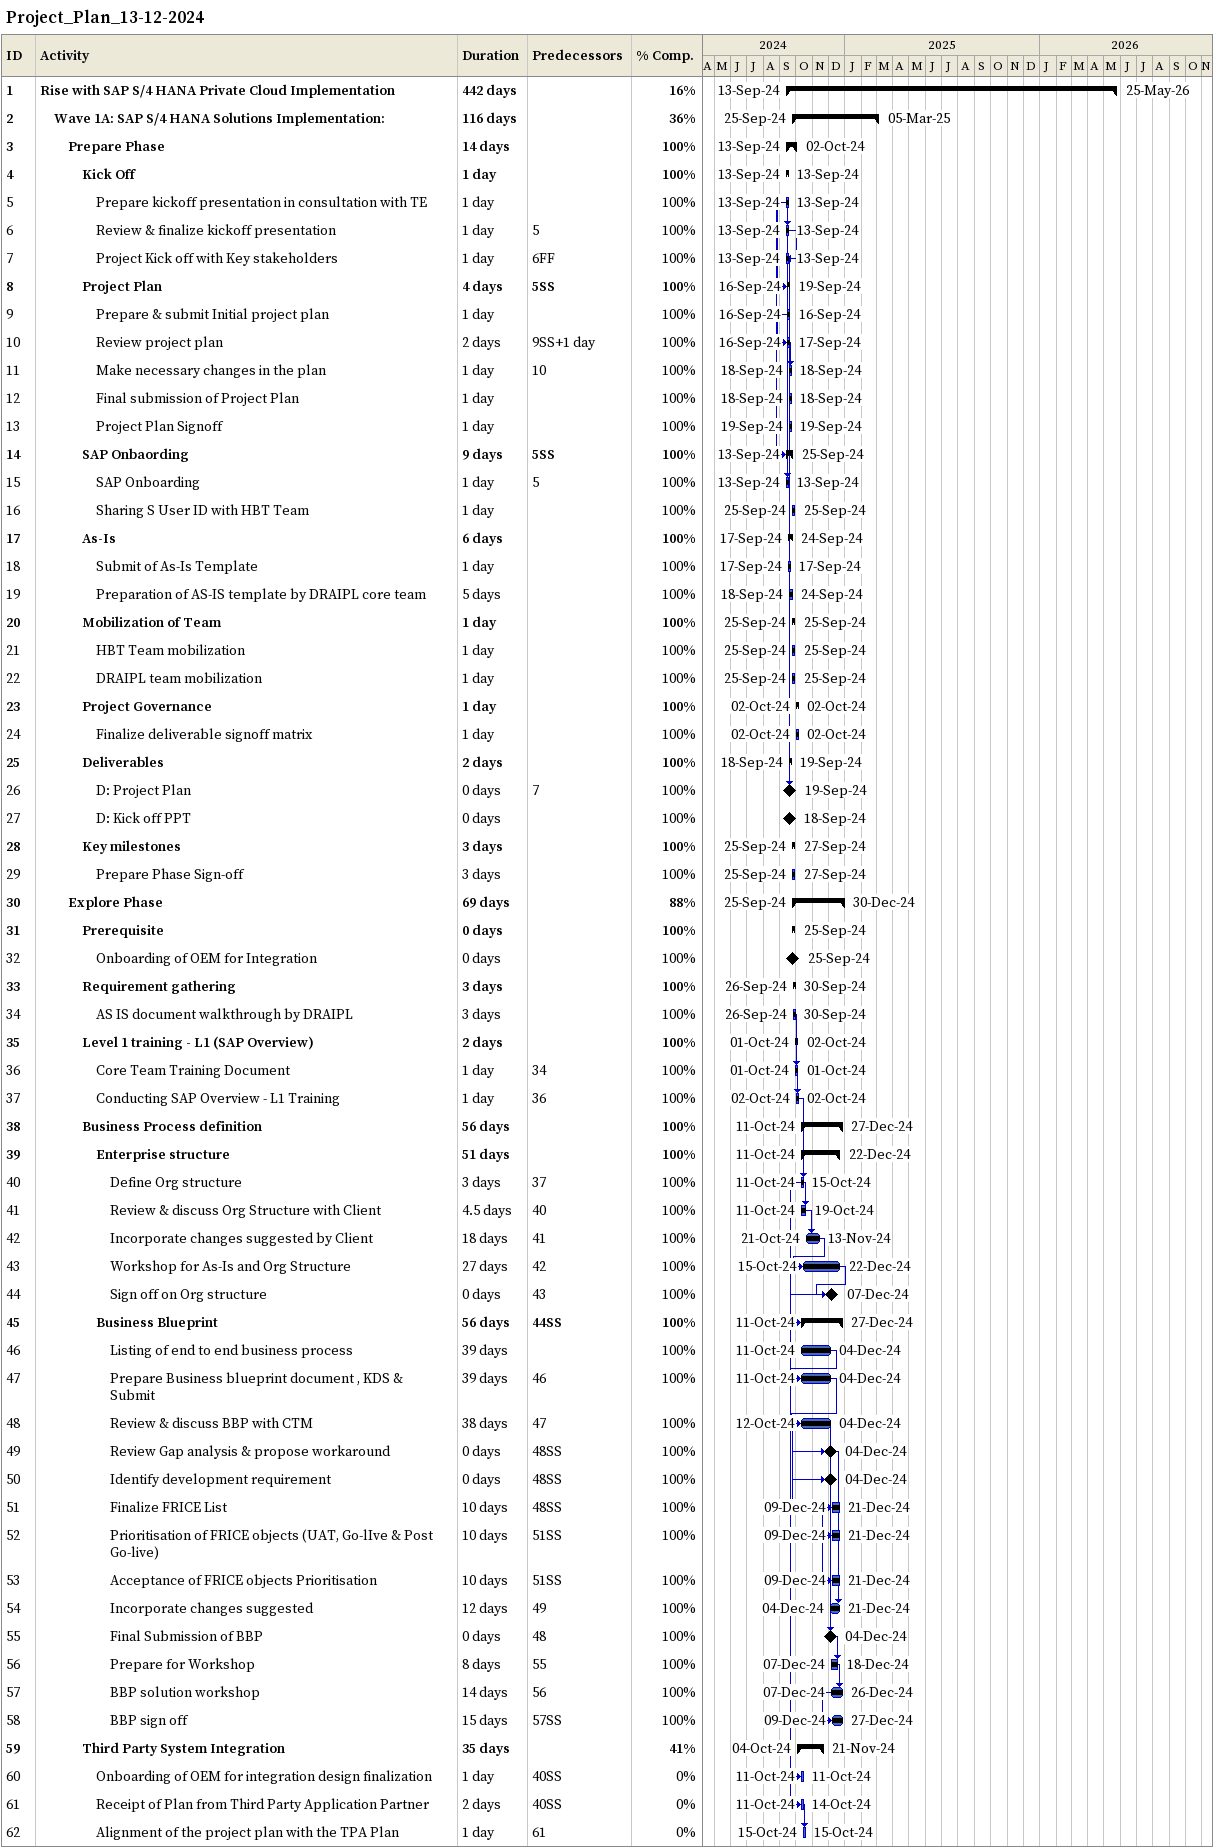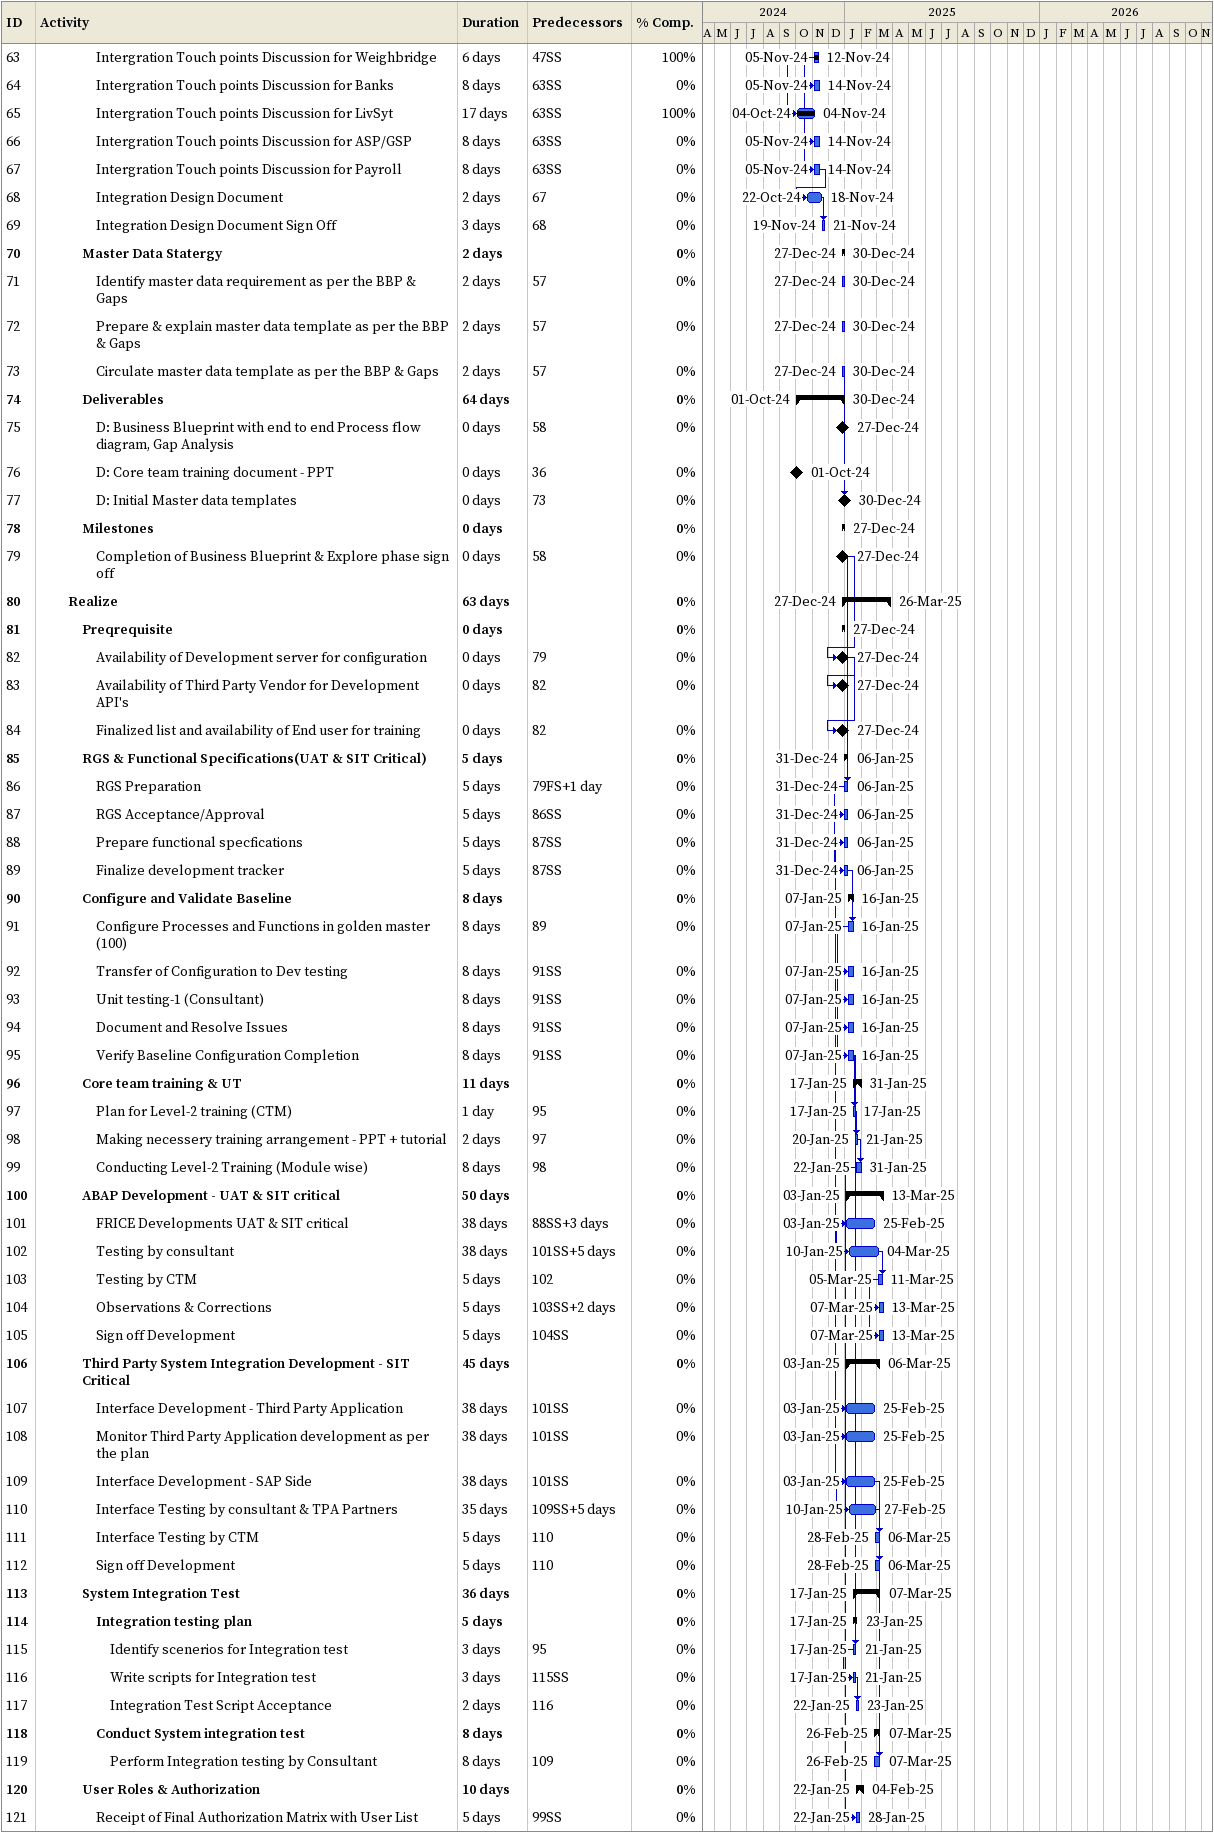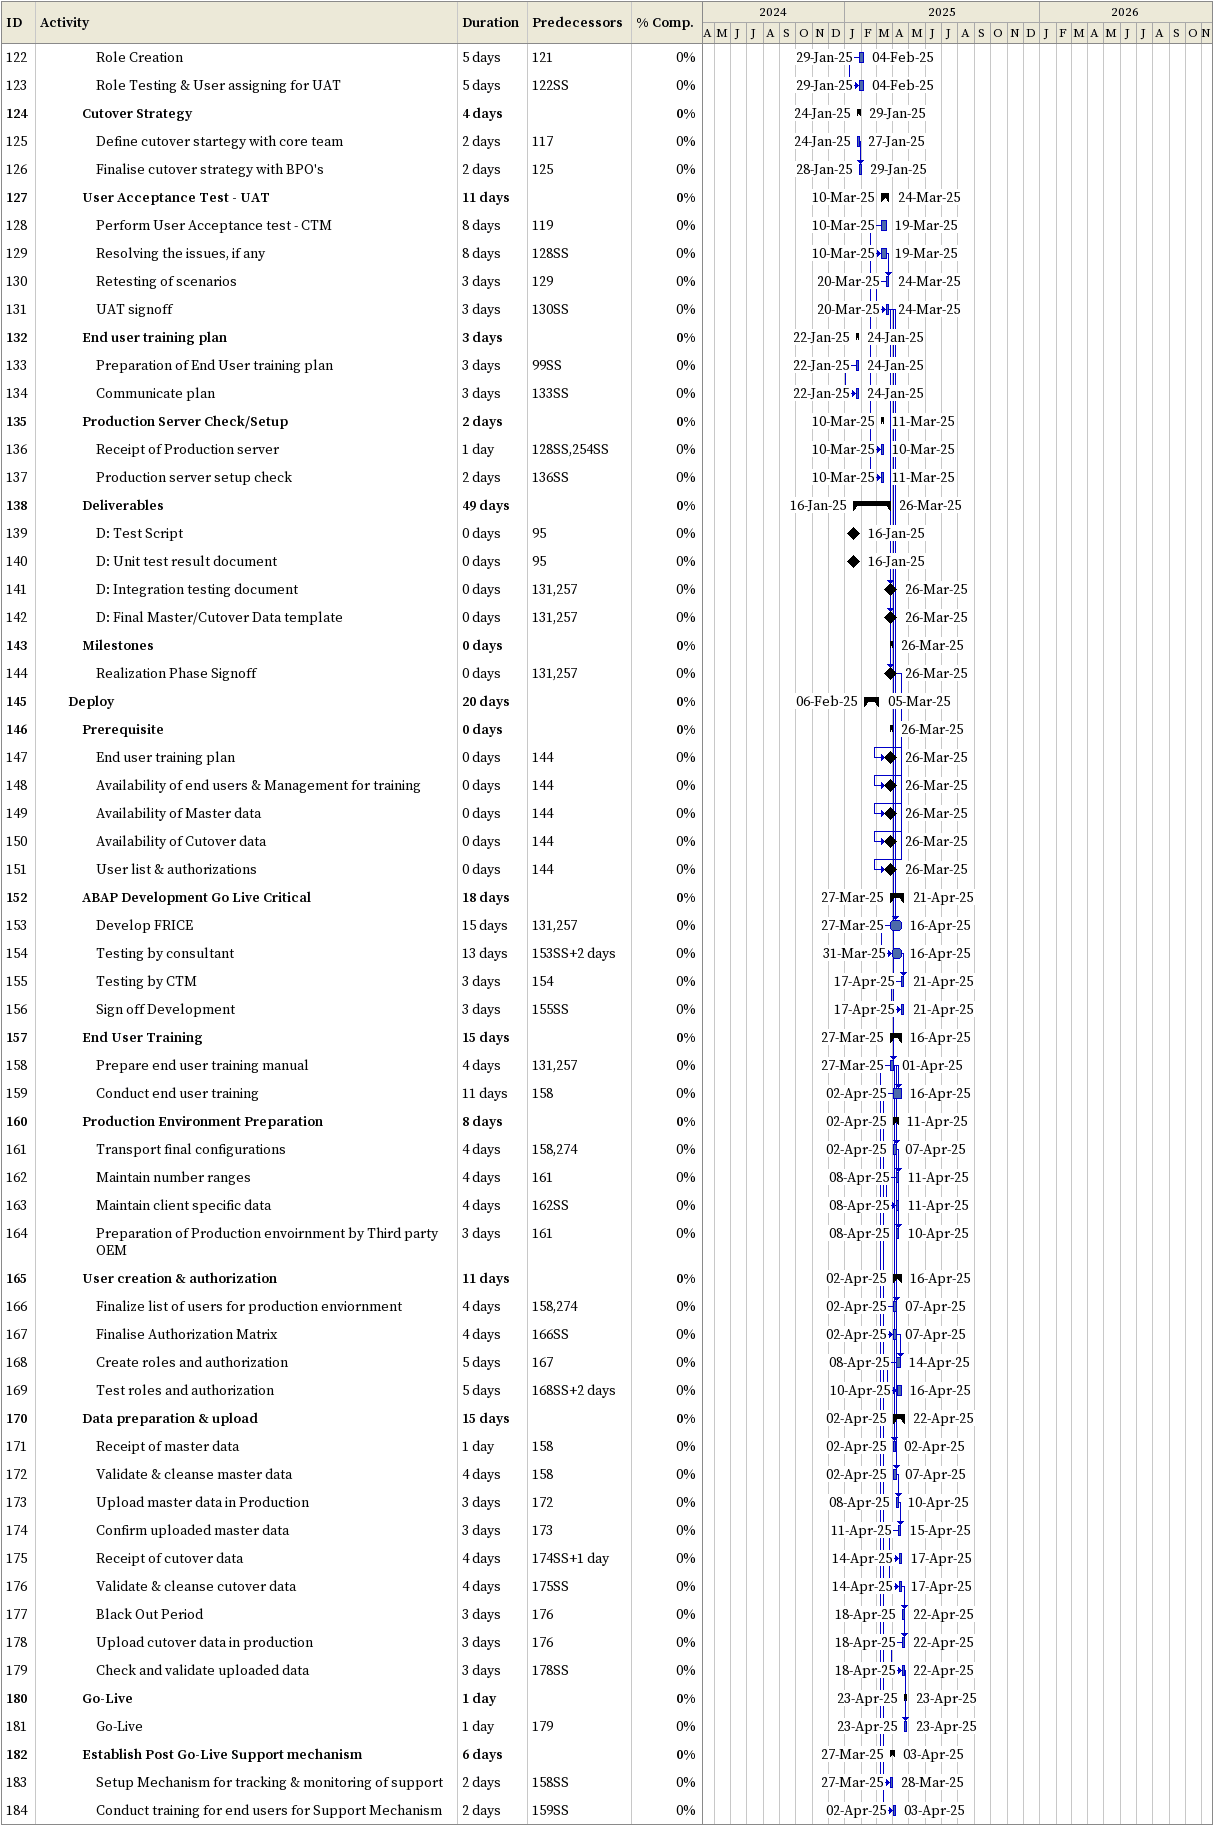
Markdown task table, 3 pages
Project_Plan_13-12-2024

| ID | Level | Task | Duration | Start | Finish | Predecessors | % complete |
|---|---|---|---|---|---|---|---|
| 1 | 1 | **Rise with SAP S/4 HANA Private Cloud Implementation** | 442d | 2024-09-13 | 2026-05-25 |  | 16 |
| 2 | 2 | **Wave 1A: SAP S/4 HANA Solutions Implementation:** | 116d | 2024-09-25 | 2025-03-05 |  | 36 |
| 3 | 3 | **Prepare Phase** | 14d | 2024-09-13 | 2024-10-02 |  | 100 |
| 4 | 4 | **Kick Off** | 1d | 2024-09-13 | 2024-09-13 |  | 100 |
| 5 | 5 | Prepare kickoff presentation in consultation with TE | 1d | 2024-09-13 | 2024-09-13 |  | 100 |
| 6 | 5 | Review & finalize kickoff presentation | 1d | 2024-09-13 | 2024-09-13 | 5 | 100 |
| 7 | 5 | Project Kick off with Key stakeholders | 1d | 2024-09-13 | 2024-09-13 | 6FF | 100 |
| 8 | 4 | **Project Plan** | 4d | 2024-09-16 | 2024-09-19 | 5SS | 100 |
| 9 | 5 | Prepare & submit Initial project plan | 1d | 2024-09-16 | 2024-09-16 |  | 100 |
| 10 | 5 | Review project plan | 2d | 2024-09-16 | 2024-09-17 | 9SS+1d | 100 |
| 11 | 5 | Make necessary changes in the plan | 1d | 2024-09-18 | 2024-09-18 | 10 | 100 |
| 12 | 5 | Final submission of Project Plan | 1d | 2024-09-18 | 2024-09-18 |  | 100 |
| 13 | 5 | Project Plan Signoff | 1d | 2024-09-19 | 2024-09-19 |  | 100 |
| 14 | 4 | **SAP Onbaording** | 9d | 2024-09-13 | 2024-09-25 | 5SS | 100 |
| 15 | 5 | SAP Onboarding | 1d | 2024-09-13 | 2024-09-13 | 5 | 100 |
| 16 | 5 | Sharing S User ID with HBT Team | 1d | 2024-09-25 | 2024-09-25 |  | 100 |
| 17 | 4 | **As-Is** | 6d | 2024-09-17 | 2024-09-24 |  | 100 |
| 18 | 5 | Submit of As-Is Template | 1d | 2024-09-17 | 2024-09-17 |  | 100 |
| 19 | 5 | Preparation of AS-IS template by DRAIPL core team | 5d | 2024-09-18 | 2024-09-24 |  | 100 |
| 20 | 4 | **Mobilization of Team** | 1d | 2024-09-25 | 2024-09-25 |  | 100 |
| 21 | 5 | HBT Team mobilization | 1d | 2024-09-25 | 2024-09-25 |  | 100 |
| 22 | 5 | DRAIPL team mobilization | 1d | 2024-09-25 | 2024-09-25 |  | 100 |
| 23 | 4 | **Project Governance** | 1d | 2024-10-02 | 2024-10-02 |  | 100 |
| 24 | 5 | Finalize deliverable signoff matrix | 1d | 2024-10-02 | 2024-10-02 |  | 100 |
| 25 | 4 | **Deliverables** | 2d | 2024-09-18 | 2024-09-19 |  | 100 |
| 26 | 5 | D: Project Plan | 0d | 2024-09-19 | 2024-09-19 | 7 | 100 |
| 27 | 5 | D: Kick off PPT | 0d | 2024-09-18 | 2024-09-18 |  | 100 |
| 28 | 4 | **Key milestones** | 3d | 2024-09-25 | 2024-09-27 |  | 100 |
| 29 | 5 | Prepare Phase Sign-off | 3d | 2024-09-25 | 2024-09-27 |  | 100 |
| 30 | 3 | **Explore Phase** | 69d | 2024-09-25 | 2024-12-30 |  | 88 |
| 31 | 4 | **Prerequisite** | 0d | 2024-09-25 | 2024-09-25 |  | 100 |
| 32 | 5 | Onboarding of OEM for Integration | 0d | 2024-09-25 | 2024-09-25 |  | 100 |
| 33 | 4 | **Requirement gathering** | 3d | 2024-09-26 | 2024-09-30 |  | 100 |
| 34 | 5 | AS IS document walkthrough by DRAIPL | 3d | 2024-09-26 | 2024-09-30 |  | 100 |
| 35 | 4 | **Level 1 training - L1 (SAP Overview)** | 2d | 2024-10-01 | 2024-10-02 |  | 100 |
| 36 | 5 | Core Team Training Document | 1d | 2024-10-01 | 2024-10-01 | 34 | 100 |
| 37 | 5 | Conducting SAP Overview - L1 Training | 1d | 2024-10-02 | 2024-10-02 | 36 | 100 |
| 38 | 4 | **Business Process definition** | 56d | 2024-10-11 | 2024-12-27 |  | 100 |
| 39 | 5 | **Enterprise structure** | 51d | 2024-10-11 | 2024-12-22 |  | 100 |
| 40 | 6 | Define Org structure | 3d | 2024-10-11 | 2024-10-15 | 37 | 100 |
| 41 | 6 | Review & discuss Org Structure with Client | 4.5d | 2024-10-11 | 2024-10-19 | 40 | 100 |
| 42 | 6 | Incorporate changes suggested by Client | 18d | 2024-10-21 | 2024-11-13 | 41 | 100 |
| 43 | 6 | Workshop for As-Is and Org Structure | 27d | 2024-10-15 | 2024-12-22 | 42 | 100 |
| 44 | 6 | Sign off on Org structure | 0d | 2024-12-07 | 2024-12-07 | 43 | 100 |
| 45 | 5 | **Business Blueprint** | 56d | 2024-10-11 | 2024-12-27 | 44SS | 100 |
| 46 | 6 | Listing of end to end business process | 39d | 2024-10-11 | 2024-12-04 |  | 100 |
| 47 | 6 | Prepare Business blueprint document , KDS & Submit | 39d | 2024-10-11 | 2024-12-04 | 46 | 100 |
| 48 | 6 | Review & discuss BBP with CTM | 38d | 2024-10-12 | 2024-12-04 | 47 | 100 |
| 49 | 6 | Review Gap analysis & propose workaround | 0d | 2024-12-04 | 2024-12-04 | 48SS | 100 |
| 50 | 6 | Identify development requirement | 0d | 2024-12-04 | 2024-12-04 | 48SS | 100 |
| 51 | 6 | Finalize FRICE List | 10d | 2024-12-09 | 2024-12-21 | 48SS | 100 |
| 52 | 6 | Prioritisation of FRICE objects (UAT, Go-lIve & Post Go-live) | 10d | 2024-12-09 | 2024-12-21 | 51SS | 100 |
| 53 | 6 | Acceptance of FRICE objects Prioritisation | 10d | 2024-12-09 | 2024-12-21 | 51SS | 100 |
| 54 | 6 | Incorporate changes suggested | 12d | 2024-12-04 | 2024-12-21 | 49 | 100 |
| 55 | 6 | Final Submission of BBP | 0d | 2024-12-04 | 2024-12-04 | 48 | 100 |
| 56 | 6 | Prepare for Workshop | 8d | 2024-12-07 | 2024-12-18 | 55 | 100 |
| 57 | 6 | BBP solution workshop | 14d | 2024-12-07 | 2024-12-26 | 56 | 100 |
| 58 | 6 | BBP sign off | 15d | 2024-12-09 | 2024-12-27 | 57SS | 100 |
| 59 | 4 | **Third Party System Integration** | 35d | 2024-10-04 | 2024-11-21 |  | 41 |
| 60 | 5 | Onboarding of OEM for integration design finalization | 1d | 2024-10-11 | 2024-10-11 | 40SS | 0 |
| 61 | 5 | Receipt of Plan from Third Party Application Partner | 2d | 2024-10-11 | 2024-10-14 | 40SS | 0 |
| 62 | 5 | Alignment of the project plan with the TPA Plan | 1d | 2024-10-15 | 2024-10-15 | 61 | 0 |
| 63 | 5 | Intergration Touch points Discussion for Weighbridge | 6d | 2024-11-05 | 2024-11-12 | 47SS | 100 |
| 64 | 5 | Intergration Touch points Discussion for Banks | 8d | 2024-11-05 | 2024-11-14 | 63SS | 0 |
| 65 | 5 | Intergration Touch points Discussion for LivSyt | 17d | 2024-10-04 | 2024-11-04 | 63SS | 100 |
| 66 | 5 | Intergration Touch points Discussion for ASP/GSP | 8d | 2024-11-05 | 2024-11-14 | 63SS | 0 |
| 67 | 5 | Intergration Touch points Discussion for Payroll | 8d | 2024-11-05 | 2024-11-14 | 63SS | 0 |
| 68 | 5 | Integration Design Document | 2d | 2024-10-22 | 2024-11-18 | 67 | 0 |
| 69 | 5 | Integration Design Document Sign Off | 3d | 2024-11-19 | 2024-11-21 | 68 | 0 |
| 70 | 4 | **Master Data Statergy** | 2d | 2024-12-27 | 2024-12-30 |  | 0 |
| 71 | 5 | Identify master data requirement as per the BBP & Gaps | 2d | 2024-12-27 | 2024-12-30 | 57 | 0 |
| 72 | 5 | Prepare & explain master data template as per the BBP & Gaps | 2d | 2024-12-27 | 2024-12-30 | 57 | 0 |
| 73 | 5 | Circulate master data template as per the BBP & Gaps | 2d | 2024-12-27 | 2024-12-30 | 57 | 0 |
| 74 | 4 | **Deliverables** | 64d | 2024-10-01 | 2024-12-30 |  | 0 |
| 75 | 5 | D: Business Blueprint with end to end Process flow diagram, Gap Analysis | 0d | 2024-12-27 | 2024-12-27 | 58 | 0 |
| 76 | 5 | D: Core team training document - PPT | 0d | 2024-10-01 | 2024-10-01 | 36 | 0 |
| 77 | 5 | D: Initial Master data templates | 0d | 2024-12-30 | 2024-12-30 | 73 | 0 |
| 78 | 4 | **Milestones** | 0d | 2024-12-27 | 2024-12-27 |  | 0 |
| 79 | 5 | Completion of Business Blueprint & Explore phase sign off | 0d | 2024-12-27 | 2024-12-27 | 58 | 0 |
| 80 | 3 | **Realize** | 63d | 2024-12-27 | 2025-03-26 |  | 0 |
| 81 | 4 | **Preqrequisite** | 0d | 2024-12-27 | 2024-12-27 |  | 0 |
| 82 | 5 | Availability of Development server for configuration | 0d | 2024-12-27 | 2024-12-27 | 79 | 0 |
| 83 | 5 | Availability of Third Party Vendor for Development API's | 0d | 2024-12-27 | 2024-12-27 | 82 | 0 |
| 84 | 5 | Finalized list and availability of End user for training | 0d | 2024-12-27 | 2024-12-27 | 82 | 0 |
| 85 | 4 | **RGS & Functional Specifications(UAT & SIT Critical)** | 5d | 2024-12-31 | 2025-01-06 |  | 0 |
| 86 | 5 | RGS Preparation | 5d | 2024-12-31 | 2025-01-06 | 79FS+1d | 0 |
| 87 | 5 | RGS Acceptance/Approval | 5d | 2024-12-31 | 2025-01-06 | 86SS | 0 |
| 88 | 5 | Prepare functional specfications | 5d | 2024-12-31 | 2025-01-06 | 87SS | 0 |
| 89 | 5 | Finalize development tracker | 5d | 2024-12-31 | 2025-01-06 | 87SS | 0 |
| 90 | 4 | **Configure and Validate Baseline** | 8d | 2025-01-07 | 2025-01-16 |  | 0 |
| 91 | 5 | Configure Processes and Functions in golden master (100) | 8d | 2025-01-07 | 2025-01-16 | 89 | 0 |
| 92 | 5 | Transfer of Configuration to Dev testing | 8d | 2025-01-07 | 2025-01-16 | 91SS | 0 |
| 93 | 5 | Unit testing-1 (Consultant) | 8d | 2025-01-07 | 2025-01-16 | 91SS | 0 |
| 94 | 5 | Document and Resolve Issues | 8d | 2025-01-07 | 2025-01-16 | 91SS | 0 |
| 95 | 5 | Verify Baseline Configuration Completion | 8d | 2025-01-07 | 2025-01-16 | 91SS | 0 |
| 96 | 4 | **Core team training & UT** | 11d | 2025-01-17 | 2025-01-31 |  | 0 |
| 97 | 5 | Plan for Level-2 training (CTM) | 1d | 2025-01-17 | 2025-01-17 | 95 | 0 |
| 98 | 5 | Making necessery training arrangement - PPT + tutorial | 2d | 2025-01-20 | 2025-01-21 | 97 | 0 |
| 99 | 5 | Conducting Level-2 Training (Module wise) | 8d | 2025-01-22 | 2025-01-31 | 98 | 0 |
| 100 | 4 | **ABAP Development - UAT & SIT critical** | 50d | 2025-01-03 | 2025-03-13 |  | 0 |
| 101 | 5 | FRICE Developments UAT & SIT critical | 38d | 2025-01-03 | 2025-02-25 | 88SS+3d | 0 |
| 102 | 5 | Testing by consultant | 38d | 2025-01-10 | 2025-03-04 | 101SS+5d | 0 |
| 103 | 5 | Testing by CTM | 5d | 2025-03-05 | 2025-03-11 | 102 | 0 |
| 104 | 5 | Observations & Corrections | 5d | 2025-03-07 | 2025-03-13 | 103SS+2d | 0 |
| 105 | 5 | Sign off Development | 5d | 2025-03-07 | 2025-03-13 | 104SS | 0 |
| 106 | 4 | **Third Party System Integration Development - SIT Critical** | 45d | 2025-01-03 | 2025-03-06 |  | 0 |
| 107 | 5 | Interface Development - Third Party Application | 38d | 2025-01-03 | 2025-02-25 | 101SS | 0 |
| 108 | 5 | Monitor Third Party Application development as per the plan | 38d | 2025-01-03 | 2025-02-25 | 101SS | 0 |
| 109 | 5 | Interface Development - SAP Side | 38d | 2025-01-03 | 2025-02-25 | 101SS | 0 |
| 110 | 5 | Interface Testing by consultant & TPA Partners | 35d | 2025-01-10 | 2025-02-27 | 109SS+5d | 0 |
| 111 | 5 | Interface Testing by CTM | 5d | 2025-02-28 | 2025-03-06 | 110 | 0 |
| 112 | 5 | Sign off Development | 5d | 2025-02-28 | 2025-03-06 | 110 | 0 |
| 113 | 4 | **System Integration Test** | 36d | 2025-01-17 | 2025-03-07 |  | 0 |
| 114 | 5 | **Integration testing plan** | 5d | 2025-01-17 | 2025-01-23 |  | 0 |
| 115 | 6 | Identify scenerios for Integration test | 3d | 2025-01-17 | 2025-01-21 | 95 | 0 |
| 116 | 6 | Write scripts for Integration test | 3d | 2025-01-17 | 2025-01-21 | 115SS | 0 |
| 117 | 6 | Integration Test Script Acceptance | 2d | 2025-01-22 | 2025-01-23 | 116 | 0 |
| 118 | 5 | **Conduct System integration test** | 8d | 2025-02-26 | 2025-03-07 |  | 0 |
| 119 | 6 | Perform Integration testing by Consultant | 8d | 2025-02-26 | 2025-03-07 | 109 | 0 |
| 120 | 4 | **User Roles & Authorization** | 10d | 2025-01-22 | 2025-02-04 |  | 0 |
| 121 | 5 | Receipt of Final Authorization Matrix with User List | 5d | 2025-01-22 | 2025-01-28 | 99SS | 0 |
| 122 | 5 | Role Creation | 5d | 2025-01-29 | 2025-02-04 | 121 | 0 |
| 123 | 5 | Role Testing & User assigning for UAT | 5d | 2025-01-29 | 2025-02-04 | 122SS | 0 |
| 124 | 4 | **Cutover Strategy** | 4d | 2025-01-24 | 2025-01-29 |  | 0 |
| 125 | 5 | Define cutover startegy with core team | 2d | 2025-01-24 | 2025-01-27 | 117 | 0 |
| 126 | 5 | Finalise cutover strategy with BPO's | 2d | 2025-01-28 | 2025-01-29 | 125 | 0 |
| 127 | 4 | **User Acceptance Test - UAT** | 11d | 2025-03-10 | 2025-03-24 |  | 0 |
| 128 | 5 | Perform User Acceptance test - CTM | 8d | 2025-03-10 | 2025-03-19 | 119 | 0 |
| 129 | 5 | Resolving the issues, if any | 8d | 2025-03-10 | 2025-03-19 | 128SS | 0 |
| 130 | 5 | Retesting of scenarios | 3d | 2025-03-20 | 2025-03-24 | 129 | 0 |
| 131 | 5 | UAT signoff | 3d | 2025-03-20 | 2025-03-24 | 130SS | 0 |
| 132 | 4 | **End user training plan** | 3d | 2025-01-22 | 2025-01-24 |  | 0 |
| 133 | 5 | Preparation of End User training plan | 3d | 2025-01-22 | 2025-01-24 | 99SS | 0 |
| 134 | 5 | Communicate plan | 3d | 2025-01-22 | 2025-01-24 | 133SS | 0 |
| 135 | 4 | **Production Server Check/Setup** | 2d | 2025-03-10 | 2025-03-11 |  | 0 |
| 136 | 5 | Receipt of Production server | 1d | 2025-03-10 | 2025-03-10 | 128SS, 254SS | 0 |
| 137 | 5 | Production server setup check | 2d | 2025-03-10 | 2025-03-11 | 136SS | 0 |
| 138 | 4 | **Deliverables** | 49d | 2025-01-16 | 2025-03-26 |  | 0 |
| 139 | 5 | D: Test Script | 0d | 2025-01-16 | 2025-01-16 | 95 | 0 |
| 140 | 5 | D: Unit test result document | 0d | 2025-01-16 | 2025-01-16 | 95 | 0 |
| 141 | 5 | D: Integration testing document | 0d | 2025-03-26 | 2025-03-26 | 131, 257 | 0 |
| 142 | 5 | D: Final Master/Cutover Data template | 0d | 2025-03-26 | 2025-03-26 | 131, 257 | 0 |
| 143 | 4 | **Milestones** | 0d | 2025-03-26 | 2025-03-26 |  | 0 |
| 144 | 5 | Realization Phase Signoff | 0d | 2025-03-26 | 2025-03-26 | 131, 257 | 0 |
| 145 | 3 | **Deploy** | 20d | 2025-02-06 | 2025-03-05 |  | 0 |
| 146 | 4 | **Prerequisite** | 0d | 2025-03-26 | 2025-03-26 |  | 0 |
| 147 | 5 | End user training plan | 0d | 2025-03-26 | 2025-03-26 | 144 | 0 |
| 148 | 5 | Availability of end users & Management for training | 0d | 2025-03-26 | 2025-03-26 | 144 | 0 |
| 149 | 5 | Availability of Master data | 0d | 2025-03-26 | 2025-03-26 | 144 | 0 |
| 150 | 5 | Availability of Cutover data | 0d | 2025-03-26 | 2025-03-26 | 144 | 0 |
| 151 | 5 | User list & authorizations | 0d | 2025-03-26 | 2025-03-26 | 144 | 0 |
| 152 | 4 | **ABAP Development Go Live Critical** | 18d | 2025-03-27 | 2025-04-21 |  | 0 |
| 153 | 5 | Develop FRICE | 15d | 2025-03-27 | 2025-04-16 | 131, 257 | 0 |
| 154 | 5 | Testing by consultant | 13d | 2025-03-31 | 2025-04-16 | 153SS+2d | 0 |
| 155 | 5 | Testing by CTM | 3d | 2025-04-17 | 2025-04-21 | 154 | 0 |
| 156 | 5 | Sign off Development | 3d | 2025-04-17 | 2025-04-21 | 155SS | 0 |
| 157 | 4 | **End User Training** | 15d | 2025-03-27 | 2025-04-16 |  | 0 |
| 158 | 5 | Prepare end user training manual | 4d | 2025-03-27 | 2025-04-01 | 131, 257 | 0 |
| 159 | 5 | Conduct end user training | 11d | 2025-04-02 | 2025-04-16 | 158 | 0 |
| 160 | 4 | **Production Environment Preparation** | 8d | 2025-04-02 | 2025-04-11 |  | 0 |
| 161 | 5 | Transport final configurations | 4d | 2025-04-02 | 2025-04-07 | 158, 274 | 0 |
| 162 | 5 | Maintain number ranges | 4d | 2025-04-08 | 2025-04-11 | 161 | 0 |
| 163 | 5 | Maintain client specific data | 4d | 2025-04-08 | 2025-04-11 | 162SS | 0 |
| 164 | 5 | Preparation of Production envoirnment by Third party OEM | 3d | 2025-04-08 | 2025-04-10 | 161 | 0 |
| 165 | 4 | **User creation & authorization** | 11d | 2025-04-02 | 2025-04-16 |  | 0 |
| 166 | 5 | Finalize list of users for production enviornment | 4d | 2025-04-02 | 2025-04-07 | 158, 274 | 0 |
| 167 | 5 | Finalise Authorization Matrix | 4d | 2025-04-02 | 2025-04-07 | 166SS | 0 |
| 168 | 5 | Create roles and authorization | 5d | 2025-04-08 | 2025-04-14 | 167 | 0 |
| 169 | 5 | Test roles and authorization | 5d | 2025-04-10 | 2025-04-16 | 168SS+2d | 0 |
| 170 | 4 | **Data preparation & upload** | 15d | 2025-04-02 | 2025-04-22 |  | 0 |
| 171 | 5 | Receipt of master data | 1d | 2025-04-02 | 2025-04-02 | 158 | 0 |
| 172 | 5 | Validate & cleanse master data | 4d | 2025-04-02 | 2025-04-07 | 158 | 0 |
| 173 | 5 | Upload master data in Production | 3d | 2025-04-08 | 2025-04-10 | 172 | 0 |
| 174 | 5 | Confirm uploaded master data | 3d | 2025-04-11 | 2025-04-15 | 173 | 0 |
| 175 | 5 | Receipt of cutover data | 4d | 2025-04-14 | 2025-04-17 | 174SS+1d | 0 |
| 176 | 5 | Validate & cleanse cutover data | 4d | 2025-04-14 | 2025-04-17 | 175SS | 0 |
| 177 | 5 | Black Out Period | 3d | 2025-04-18 | 2025-04-22 | 176 | 0 |
| 178 | 5 | Upload cutover data in production | 3d | 2025-04-18 | 2025-04-22 | 176 | 0 |
| 179 | 5 | Check and validate uploaded data | 3d | 2025-04-18 | 2025-04-22 | 178SS | 0 |
| 180 | 4 | **Go-Live** | 1d | 2025-04-23 | 2025-04-23 |  | 0 |
| 181 | 5 | Go-Live | 1d | 2025-04-23 | 2025-04-23 | 179 | 0 |
| 182 | 4 | **Establish Post Go-Live Support mechanism** | 6d | 2025-03-27 | 2025-04-03 |  | 0 |
| 183 | 5 | Setup Mechanism for tracking & monitoring of support | 2d | 2025-03-27 | 2025-03-28 | 158SS | 0 |
| 184 | 5 | Conduct training for end users for Support Mechanism | 2d | 2025-04-02 | 2025-04-03 | 159SS | 0 |
